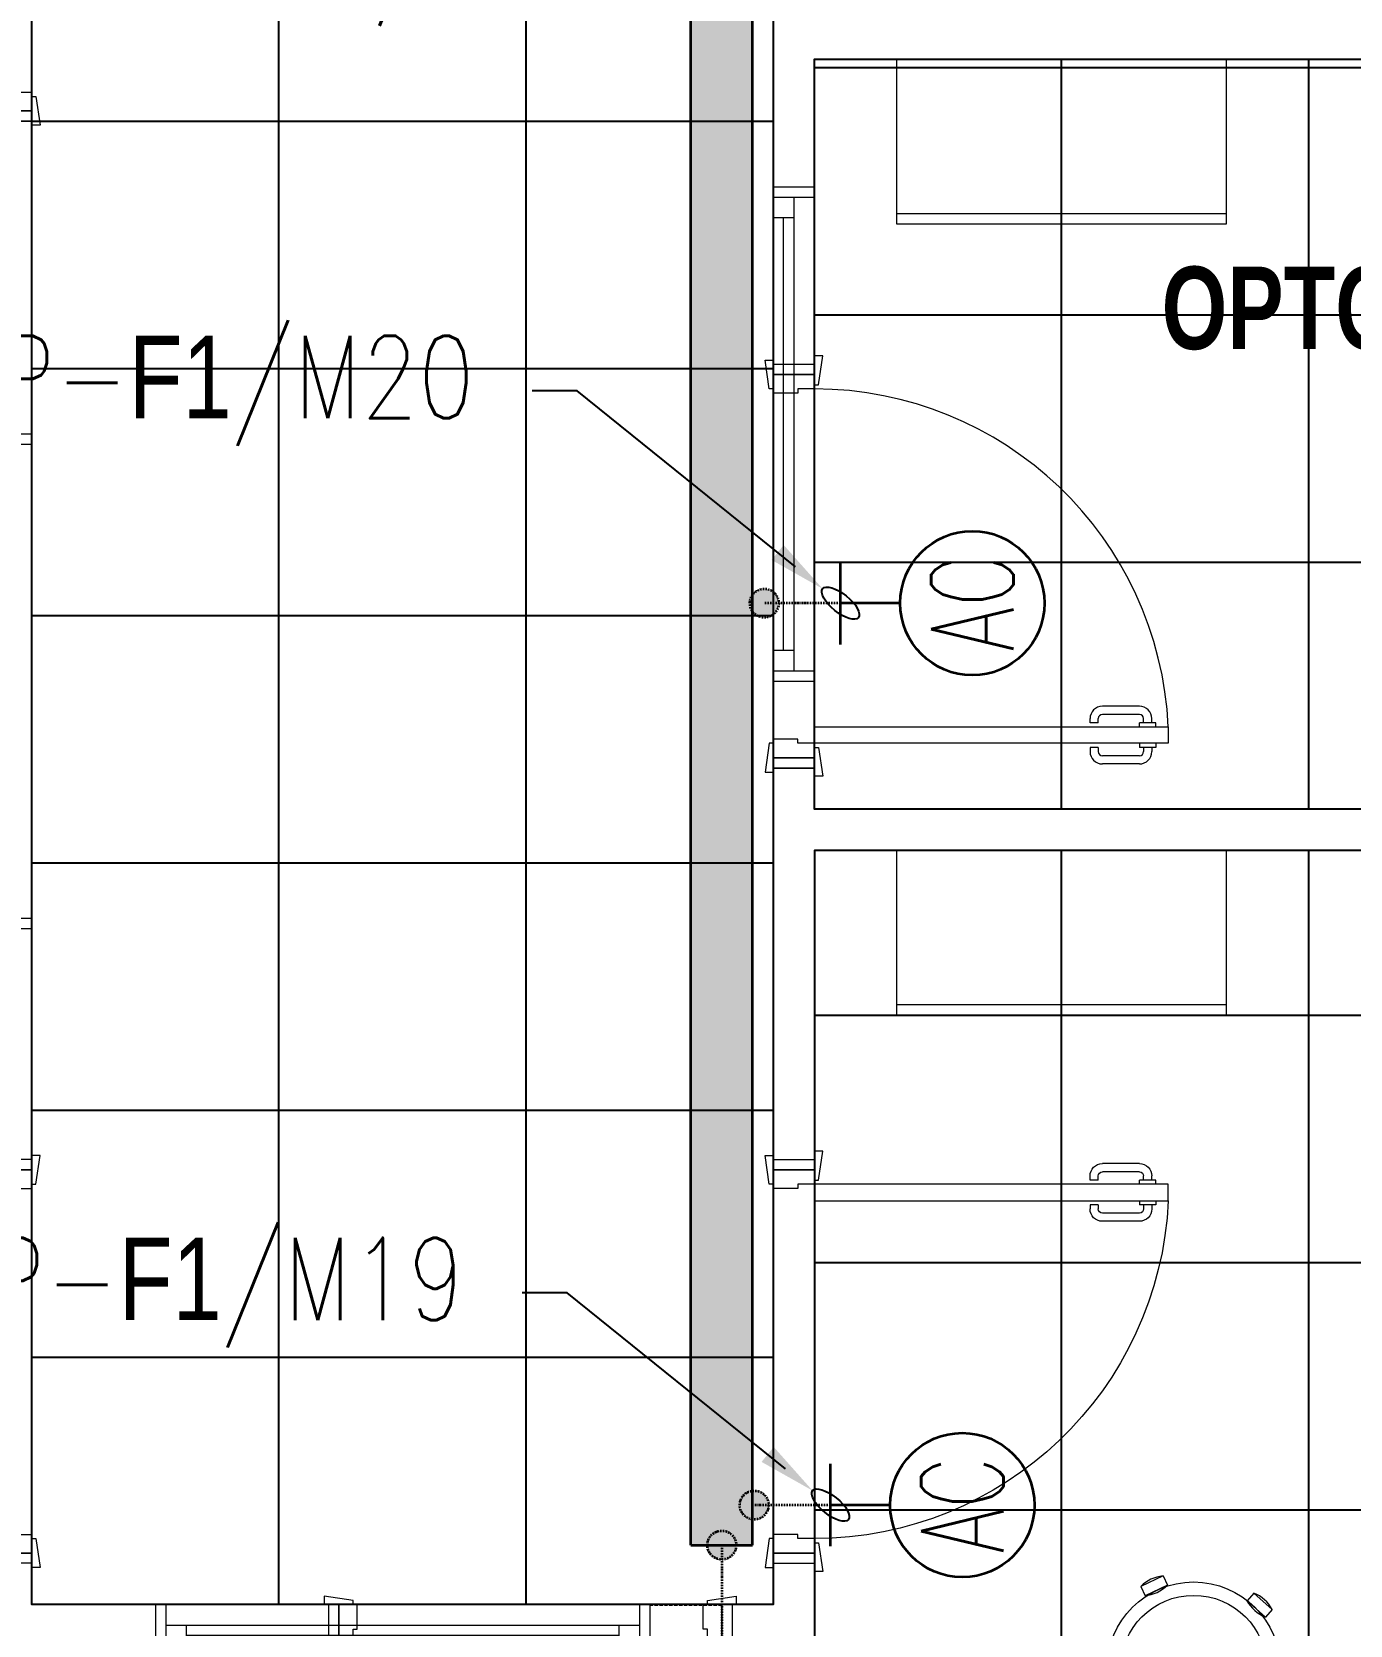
# Model space of a CAD drawing. Extents: x -178977 to 231842, y -29287 to 19916.
# Drawn here: x 14376 to 17577, y -10710 to -6843 of the extents above; entities that cross this region are included whole.
import ezdxf
from ezdxf import colors
from ezdxf.entities.mleader import LeaderData, LeaderLine
from ezdxf.enums import TextEntityAlignment as Align
from ezdxf.math import Vec2, Vec3

# ---------------------------------------------------------------- set-up
doc = ezdxf.new("R2010")
doc.units = 0
doc.header["$LTSCALE"] = 0.25
doc.linetypes.add('01-First Floor-FUR$0$HIDDEN2', pattern=[4.7625, 3.175, -1.5875])
doc.linetypes.add('DASHDOT', pattern=[25.4, 12.7, -6.35, 0, -6.35])
for name, color, linetype, lineweight in [('01-First Floor-FUR$0$72_EGR_BASE_TEXT', 252, 'Continuous', 5), ('01-First Floor-FUR$0$Aluminum', 251, 'Continuous', 5), ('01-First Floor-FUR$0$LOADING', 253, 'Continuous', 5), ('01-First Floor-FUR$0$Walls', 251, 'Continuous', 5), ('01-First Floor-FUR$0$Wooden Joinery', 251, 'Continuous', 5), ('E-LITE-CIRC', 6, 'Continuous', 25), ('E-LITE-CLNG-CNDT', 6, 'DASHDOT', 35), ('E-POWR-CIRC-NUMB', 6, 'Continuous', 25), ('E-POWR-CLNG-CNDT', 6, 'DASHDOT', 35), ('E-POWR-WALL @ 100', 4, 'Continuous', 35), ('T-CABL-TRAY', 60, 'Continuous', 35)]:
    doc.layers.add(name, color=color, linetype=linetype, lineweight=lineweight)
doc.layers.add('01-First Floor-FUR$0$FALSE CEILING', color=251, linetype='Continuous')
doc.layers.add('E-POWR-IDEN', color=101, linetype='Continuous')
doc.styles.add('01-First Floor-FUR$0$X3G_ENTITY_9EC9', font='swisscl.ttf', dxfattribs={"height": 0.2})
doc.styles.add('DC_SIMPLEX', font='SIMPLEX.shx', dxfattribs={"width": 0.7})

# ---------------------------------------------------------------- blocks, each defined once
blk = doc.blocks.new('01-First Floor-FUR$0$A$C72370EFE')
at = {"layer": '01-First Floor-FUR$0$Wooden Joinery'}
for p, q in [((-0.01, -0.03), (-0.01, -0.07)), ((0, -0.03), (-0.01, -0.03)), ((0.04, -0.03), (0.05, -0.03)), ((0.05, -0.03), (0.05, -0.07)), ((-0.05, -0.07), (-0.05, -0.16)), ((-0.03, -0.07), (-0.03, -0.16)), ((-0.01, -0.04), (-0.02, -0.04)), ((-0.01, -0.06), (-0.02, -0.06)), ((0, -0.07), (-0.01, -0.07)), ((0.04, -0.07), (0.05, -0.07)), ((0.05, -0.04), (0.06, -0.04)), ((0.05, -0.06), (0.06, -0.06)), ((0.07, -0.07), (0.07, -0.16)), ((0.09, -0.07), (0.09, -0.16)), ((-0.01, -0.17), (-0.02, -0.17)), ((-0.01, -0.19), (-0.02, -0.19)), ((-0.01, -0.17), (-0.01, -0.19)), ((0.05, -0.17), (0.06, -0.17)), ((0.05, -0.17), (0.05, -0.19)), ((0.05, -0.19), (0.06, -0.19))]:
    blk.add_line(p, q, dxfattribs=at)
for centre, radius, start, end in [((-0.02, -0.07), 0.03, 90, 180), ((-0.02, -0.07), 0.01, 90, 180), ((0.06, -0.07), 0.03, 0, 90), ((0.06, -0.07), 0.01, 0, 90), ((-0.02, -0.16), 0.03, 180, 270), ((-0.02, -0.16), 0.01, 180, 270), ((0.06, -0.16), 0.01, 270, 0), ((0.06, -0.16), 0.03, 270, 0)]:
    blk.add_arc(centre, radius, start, end, dxfattribs=at)
blk = doc.blocks.new('01-First Floor-FUR$0$A$C5DAD61B4')
at = {"layer": '01-First Floor-FUR$0$Wooden Joinery'}
for points in [[(80, 959.1), (80, 969.1), (10, 979.1), (10, 959.1)], [(940, 959.1), (940, 969.1), (1010, 979.1), (1010, 959.1)], [(70, 859.1), (70, 849.1), (0, 839.1), (0, 859.1)], [(120, 859.1), (120, 0), (80, 0), (80, 859.1)], [(950, 859.1), (950, 849.1), (1020, 839.1), (1020, 859.1)]]:
    blk.add_lwpolyline(points, close=True, dxfattribs=at)
for points in [[(45, 859.1), (45, 959.1), (20, 959.1), (20, 859.1), (45, 859.1)], [(45, 859.1), (80, 859.1), (80, 899.1), (90, 899.1), (90, 959.1), (45, 959.1), (45, 859.1)], [(975, 859.1), (940, 859.1), (940, 899.1), (930, 899.1), (930, 959.1), (975, 959.1), (975, 859.1)], [(975, 859.1), (975, 959.1), (1000, 959.1), (1000, 859.1), (975, 859.1)]]:
    blk.add_lwpolyline(points, dxfattribs=at)
blk.add_arc((80, 859.1), 860, 272.666, 0, dxfattribs=at)
at = {"layer": '01-First Floor-FUR$0$Wooden Joinery', "xscale": 999.9999999998854, "yscale": 999.9999999998854, "zscale": 999.9999999998854, "rotation": 180}
blk.add_blockref('01-First Floor-FUR$0$A$C72370EFE', (120, 0), dxfattribs=at)
blk = doc.blocks.new('01-First Floor-FUR$0$HF10037B-P')
at = {"layer": '01-First Floor-FUR$0$LOADING'}
for p, q in [((0.2459, 0.134), (0.1859, 0.134)), ((0.1859, 0.134), (0.1859, 0.109)), ((0.2459, 0.134), (0.2459, 0.109)), ((0.2459, 0.109), (0.1859, 0.109)), ((0, 0), (-0.0142, -0.0583)), ((0, 0), (0.0243, -0.0059)), ((0.0243, -0.0059), (0.01, -0.0642)), ((0.4071, -0.0094), (0.431, -0.0018)), ((0.4071, -0.0094), (0.4255, -0.0665)), ((0.431, -0.0018), (0.4493, -0.0589)), ((-0.0142, -0.0583), (0.01, -0.0642)), ((0.4069, -0.0417), (0.4165, -0.0387)), ((0.4255, -0.0665), (0.4493, -0.0589)), ((0.0524, -0.2725), (0.0674, -0.2525)), ((0.0674, -0.2525), (0.1154, -0.2885)), ((0.3125, -0.2897), (0.362, -0.2558)), ((0.3267, -0.268), (0.3323, -0.2763)), ((0.3761, -0.2764), (0.362, -0.2558)), ((0.0524, -0.2725), (0.1004, -0.3085)), ((0.1004, -0.3085), (0.1154, -0.2885)), ((0.3266, -0.3103), (0.3125, -0.2897)), ((0.3266, -0.3103), (0.3761, -0.2764))]:
    blk.add_line(p, q, dxfattribs=at)
for radius in [0.21, 0.1775]:
    blk.add_circle((0.2161, -0.1014), radius, dxfattribs=at)
for centre, radius, start, end in [((0.2159, 0.0465), 0.0925, 71.0754, 108.9246), ((0.2159, 0.1965), 0.0925, 251.0754, 288.9246), ((0.0779, -0.0499), 0.0925, 147.3419, 185.1912), ((-0.0678, -0.0143), 0.0925, 327.3419, 5.1912), ((0.4996, -0.0113), 0.0925, 178.8412, 216.6904), ((0.3568, -0.057), 0.0925, 358.8412, 36.6904), ((0.2161, -0.1014), 0.2, 303.6037, 17.3657), ((0.0389, -0.3404), 0.0925, 34.1875, 72.0368), ((0.3867, -0.3449), 0.0925, 105.5121, 143.3614), ((0.1289, -0.2205), 0.0925, 214.1875, 252.0368), ((0.3019, -0.2212), 0.0925, 285.5121, 323.3614)]:
    blk.add_arc(centre, radius, start, end, dxfattribs=at)
blk = doc.blocks.new('01-First Floor-FUR$0$GF21027-P')
at = {"layer": '01-First Floor-FUR$0$LOADING'}
for p, q in [((0.4, 0.4), (-0.4, 0.4)), ((-0.4, 0.4), (-0.4, 0)), ((0.4, 0), (0.4, 0.4)), ((-0.4, 0.025), (0.4, 0.025)), ((-0.4, 0), (0.4, 0))]:
    blk.add_line(p, q, dxfattribs=at)
blk = doc.blocks.new('01-First Floor-FUR$0$A$C37be4daf')
at = {"layer": '01-First Floor-FUR$0$Aluminum'}
for p, q in [((1416, 598.2), (216, 598.2)), ((241, 498.2), (241, 598.2)), ((291, 548.2), (291, 598.2)), ((1341, 548.2), (1341, 598.2)), ((1391, 498.2), (1391, 598.2)), ((1391, 548.2), (241, 548.2)), ((291, 573.2), (1341, 573.2)), ((1416, 498.2), (216, 498.2))]:
    blk.add_line(p, q, dxfattribs=at)
at = {"layer": '01-First Floor-FUR$0$Walls'}
for p, q in [((216, 498.2), (216, 598.2)), ((1416, 498.2), (1416, 598.2))]:
    blk.add_line(p, q, dxfattribs=at)
blk = doc.blocks.new('01-First Floor-FUR')
at = {"linetype": '01-First Floor-FUR$0$HIDDEN2', "ltscale": 10}
blk.add_line((15876, -10660), (16051, -10660), dxfattribs=at)
at = {"layer": '01-First Floor-FUR$0$FALSE CEILING', "linetype": 'Continuous'}
for p, q in [((14976, -10660), (14976, -2710)), ((15576, -10660), (15576, -2710)), ((16876, -8730), (16876, -6910)), ((17476, -8730), (17476, -6910)), ((16276, -6930), (20276, -6930)), ((14376, -7060), (16176, -7060)), ((16276, -7530), (20276, -7530)), ((14376, -7660), (16176, -7660)), ((16276, -8130), (20276, -8130)), ((14376, -8260), (16176, -8260)), ((16876, -12830), (16876, -8830)), ((17476, -12830), (17476, -8830)), ((14376, -8860), (16176, -8860)), ((16276, -9230), (20276, -9230)), ((14376, -9460), (16176, -9460)), ((16276, -9830), (20276, -9830)), ((14376, -10060), (16176, -10060)), ((16276, -10430), (20276, -10430))]:
    blk.add_line(p, q, dxfattribs=at)
at = {"layer": '01-First Floor-FUR$0$FALSE CEILING'}
for points in [[(14376, -2710), (16176, -2710), (16176, -10660), (14376, -10660)], [(20276, -8730), (16276, -8730), (16276, -6910), (20276, -6910)], [(16276, -12830), (20276, -12830), (20276, -8830), (16276, -8830)]]:
    blk.add_lwpolyline(points, close=True, dxfattribs=at)
at = {"layer": '01-First Floor-FUR$0$Walls'}
for p, q in [((16176, -7650), (16176, -5940)), ((16276, -6910), (16276, -7650)), ((20276, -6910), (16276, -6910)), ((14276, -7060), (14376, -7060)), ((14376, -7060), (14376, -9570)), ((16176, -7650), (16276, -7650)), ((16176, -8630), (16176, -9580)), ((16276, -8630), (16176, -8630)), ((16276, -8730), (16276, -8630)), ((20276, -8730), (16276, -8730)), ((16276, -9580), (16276, -8830)), ((20276, -8830), (16276, -8830)), ((16176, -9580), (16276, -9580)), ((14376, -10560), (14376, -10660)), ((16176, -10560), (16276, -10560)), ((16176, -10560), (16176, -10660)), ((16276, -10560), (16276, -12830)), ((14376, -10660), (15096, -10660)), ((15096, -10660), (15096, -10760)), ((16076, -10660), (16176, -10660)), ((16076, -10660), (16076, -10760))]:
    blk.add_line(p, q, dxfattribs=at)
for p, rotation in [((16774.2, -8636), 90), ((14874.2, -9236), 90), ((16092, -10161.8), 180)]:
    blk.add_blockref('01-First Floor-FUR$0$A$C37be4daf', p, dxfattribs=dict(rotation=rotation))
at = {"layer": '01-First Floor-FUR$0$LOADING', "color": 1, "xscale": -1000, "yscale": 1000, "zscale": 1000, "rotation": 359.9999999790885}
for p in [(16876, -7310, -0.1), (16876, -9230, -0.1)]:
    blk.add_blockref('01-First Floor-FUR$0$GF21027-P', p, dxfattribs=at)
at = {"layer": '01-First Floor-FUR$0$LOADING', "extrusion": (-2.79672e-08, 3.6788e-07, -1), "xscale": -1000.000000000001, "yscale": 1000.000000000001, "zscale": 999.999999999999, "rotation": 117.971696169471}
blk.add_blockref('01-First Floor-FUR$0$HF10037B-P', (-17387.6, -10672, 0.1), dxfattribs=at)
at = {"layer": '01-First Floor-FUR$0$Wooden Joinery', "xscale": -1}
for p, rotation in [((13416.9, -7080), 270.0000000000001), ((13416.9, -10580), 270.0000000000001), ((17135.1, -9560), 90)]:
    blk.add_blockref('01-First Floor-FUR$0$A$C5DAD61B4', p, dxfattribs=dict(at, rotation=rotation))
at = {"layer": '01-First Floor-FUR$0$Wooden Joinery', "rotation": 90.00000000000001}
blk.add_blockref('01-First Floor-FUR$0$A$C5DAD61B4', (17135.1, -8650), dxfattribs=at)
at = {"layer": '01-First Floor-FUR$0$Wooden Joinery', "xscale": -1}
blk.add_blockref('01-First Floor-FUR$0$A$C5DAD61B4', (16096, -11619.1), dxfattribs=at)
at = {"layer": '01-First Floor-FUR$0$72_EGR_BASE_TEXT', "insert": (18542.5, -7413.3, 0), "char_height": 200, "attachment_point": 2, "style": '01-First Floor-FUR$0$X3G_ENTITY_9EC9'}
blk.add_mtext('{\\fSwis721 LtCn BT|b1|i0|c0|p34;OPTOMETRY PREPARATION}', dxfattribs=at)
blk = doc.blocks.new('ARR0W')
at = {"color": 45}
blk.add_ellipse((0, 0), major_axis=(0.4, 0), ratio=0.4, dxfattribs=at)
at = {"color": 45, "ltscale": 0.5}
blk.add_solid([(-1.4, 0.167), (-0.4, 0), (-1.4, -0.167)], dxfattribs=at)
blk = doc.blocks.new('*U215')
at = {"lineweight": 0}
h = blk.add_hatch(dxfattribs=at)
h.set_pattern_fill('HEX', color=253, scale=8, angle=180, style=0)
h.set_pattern_definition([(180, (-21352.648, -3e-10), (6e-13, -43.99409), [25.4, -50.8]), (300, (-21352.648, -3e-10), (38.1, 21.997045), [25.4, -50.8]), (240, (-21378.048, -3e-10), (38.1, -21.997045), [25.4, -50.8])])
h.paths.add_polyline_path([(-9205.8, 150), (-9205.8, 0), (0, 0), (0, 150)])
at = {"color": 0}
for p, q in [((0, 150), (-9205.8, 150)), ((0, 0), (0, 150)), ((0, 0), (-9205.8, 0))]:
    blk.add_line(p, q, dxfattribs=at)
blk = doc.blocks.new('*U127')
for p, q in [((0, 1.45), (0, 0)), ((1, 0), (-1, 0))]:
    blk.add_line(p, q)
blk.add_circle((0, 3.2), 1.75)
at = {"layer": 'E-POWR-CIRC-NUMB', "style": 'DC_SIMPLEX', "width": 0.7, "flags": 8}
blk.add_attdef('CIRCUIT', (3.364, 5.671), '', height=2, rotation=360, dxfattribs=at)
at = {"layer": 'E-POWR-IDEN', "style": 'DC_SIMPLEX', "width": 0.7, "flags": 8}
blk.add_attdef('TYPE', text='', height=2, rotation=360, dxfattribs=at).set_placement((0, 3.2), align=Align.MIDDLE_CENTER)

msp = doc.modelspace()

# ---------------------------------------------------------------- hatches: boundary and pattern name
at = {"layer": 'E-POWR-CLNG-CNDT'}
h = msp.add_hatch(color=256, dxfattribs=at)
h.dxf.hatch_style = 1
h.paths.add_polyline_path([(16119.3, -8229.9, 1), (16189.3, -8229.9, 1)])
h = msp.add_hatch(color=256, dxfattribs=at)
h.dxf.hatch_style = 1
h.paths.add_polyline_path([(16094.7, -10418.7, 1), (16164.7, -10418.7, 1)])
h = msp.add_hatch(color=256, dxfattribs=at)
h.dxf.hatch_style = 1
h.paths.add_polyline_path([(16016, -10515.8, 1), (16086, -10515.8, 1)])

# ---------------------------------------------------------------- linework, layer by layer
at = {"layer": 'E-POWR-CLNG-CNDT', "elevation": -0.1}
for points in [[(16339.3, -8229.9), (16154.3, -8229.9)], [(16314.7, -10418.7), (16129.7, -10418.7)]]:
    msp.add_lwpolyline(points, dxfattribs=at)
at = {"layer": 'E-POWR-CLNG-CNDT'}
msp.add_lwpolyline([(16051, -10515.8), (16051, -12117.7, 0.136038), (16061.7, -12156.3), (16176, -12346.6)], format="xyb", dxfattribs=at)
for centre in [(16154.3, -8229.9, -0.1), (16129.7, -10418.7, -0.1), (16051, -10515.8)]:
    msp.add_circle(centre, 35, dxfattribs=at)

# ---------------------------------------------------------------- block references
at = {"layer": 'E-LITE-CLNG-CNDT'}
msp.add_blockref('01-First Floor-FUR', (0, 0), dxfattribs=at)
at = {"layer": 'E-POWR-WALL @ 100'}
ref = msp.add_blockref('*U127', (16339.3, -8229.9, -0.1), dxfattribs=dict(at, xscale=100, yscale=100, zscale=100, rotation=270))
ref.add_attrib('TYPE', 'AC', dxfattribs={"layer": 'E-POWR-IDEN', "height": 200, "rotation": 90, "style": 'DC_SIMPLEX', "width": 0.7, "flags": 8}).set_placement((16659.3, -8229.9, -0.1), align=Align.MIDDLE_CENTER)
ref = msp.add_blockref('*U127', (16315, -10418.7, -0.1), dxfattribs=dict(at, xscale=100, yscale=100, zscale=100, rotation=270))
ref.add_attrib('TYPE', 'AC', dxfattribs={"layer": 'E-POWR-IDEN', "height": 200, "rotation": 90, "style": 'DC_SIMPLEX', "width": 0.7, "flags": 8}).set_placement((16635, -10418.7, -0.1), align=Align.MIDDLE_CENTER)
at = {"layer": 'T-CABL-TRAY', "linetype": 'Continuous', "rotation": 270}
msp.add_blockref('*U215', (15976, -10515.8), dxfattribs=at)

# ---------------------------------------------------------------- leaders
at = {"layer": 'E-LITE-CIRC'}
ml = msp.add_multileader_mtext('Standard', dxfattribs=at)
ml.set_content('{\\Fdc_el_romans|c0;\\W0.8;TO\\Fromans|c0; \\Fsimplex|c0;PP-\\Fdc_el_romans|c0;F1\\Fsimplex|c0;/M21}', color=256, style='DC_SIMPLEX')
ml.set_leader_properties()
ml.set_arrow_properties(name='ARR0W')
ml.build(insert=Vec2(0, 0))
ml.multileader.update_dxf_attribs({"dogleg_length": 200, "arrow_head_size": 140, "scale": 100})
ctx = ml.context
ctx.base_point, ctx.scale, ctx.char_height, ctx.arrow_head_size, ctx.landing_gap_size, ctx.plane_origin, ctx.plane_x_axis, ctx.plane_y_axis = Vec3(13873.4, -6695.1, -0.1), 100, 200, 140, 140, Vec3(28719.4, -12413.1, -0.1), Vec3(1, 0.000001, 0), Vec3(-0.000001, 1, 0)
ctx.text_align_type = 2
notes = []
notes.append((ctx, [(1, (1, 1, 0), (16045, -6695.1, -0.1), (-1, -0.000001, 0), 108.8, [(0, [(16375.7, -6057.7, -0.1)], 0, [])])]))
ctx.mtext.insert, ctx.mtext.text_direction, ctx.mtext.rotation, ctx.mtext.alignment, ctx.mtext.flow_direction = Vec3(15796.2, -6561.8, -0.1), Vec3(1, 0.000001, 0), 0.000001, 3, 5
ml = msp.add_multileader_mtext('Standard', dxfattribs=at)
ml.set_content('{\\Fdc_el_romans|c0;\\W0.8;TO\\Fromans|c0; \\Fsimplex|c0;PP-\\Fdc_el_romans|c0;F1\\Fsimplex|c0;/M20}', color=256, style='DC_SIMPLEX')
ml.set_leader_properties()
ml.set_arrow_properties(name='ARR0W')
ml.build(insert=Vec2(0, 0))
ml.multileader.update_dxf_attribs({"dogleg_length": 200, "arrow_head_size": 140, "scale": 100})
ctx = ml.context
ctx.base_point, ctx.scale, ctx.char_height, ctx.arrow_head_size, ctx.landing_gap_size, ctx.plane_origin, ctx.plane_x_axis, ctx.plane_y_axis = Vec3(13459.5, -7714.4, -0.1), 100, 200, 140, 140, Vec3(28683, -14585.3, -0.1), Vec3(1, 0.000001, 0), Vec3(-0.000001, 1, 0)
ctx.text_align_type = 2
notes.append((ctx, [(1, (1, 1, 0), (15699.7, -7714.4, -0.1), (-1, -0.000001, 0), 108.8, [(0, [(16339.3, -8229.9, -0.1)], 0, [])])]))
ctx.mtext.insert, ctx.mtext.text_direction, ctx.mtext.rotation, ctx.mtext.alignment, ctx.mtext.flow_direction = Vec3(15450.9, -7581, -0.1), Vec3(1, 0.000001, 0), 0.000001, 3, 5
ml = msp.add_multileader_mtext('Standard', dxfattribs=at)
ml.set_content('{\\Fdc_el_romans|c0;\\W0.8;TO\\Fromans|c0; \\Fsimplex|c0;PP-\\Fdc_el_romans|c0;F1\\Fsimplex|c0;/M19}', color=256, style='DC_SIMPLEX')
ml.set_leader_properties()
ml.set_arrow_properties(name='ARR0W')
ml.build(insert=Vec2(0, 0))
ml.multileader.update_dxf_attribs({"dogleg_length": 200, "arrow_head_size": 140, "scale": 100})
ctx = ml.context
ctx.base_point, ctx.scale, ctx.char_height, ctx.arrow_head_size, ctx.landing_gap_size, ctx.plane_origin, ctx.plane_x_axis, ctx.plane_y_axis = Vec3(13473.2, -9903.2, -0.1), 100, 200, 140, 140, Vec3(28658.6, -16774.1, -0.1), Vec3(1, 0.000001, 0), Vec3(-0.000001, 1, 0)
ctx.text_align_type = 2
notes.append((ctx, [(1, (1, 1, 0), (15675.3, -9903.2, -0.1), (-1, -0.000001, 0), 108.8, [(0, [(16315, -10418.7, -0.1)], 0, [])])]))
ctx.mtext.insert, ctx.mtext.text_direction, ctx.mtext.rotation, ctx.mtext.alignment, ctx.mtext.flow_direction = Vec3(15426.6, -9769.8, -0.1), Vec3(1, 0.000001, 0), 0.000001, 3, 5
for ctx, leaders in notes:
    for number, flags, end, landing, length, lines in leaders:
        leader = LeaderData()
        leader.index, (leader.has_last_leader_line, leader.has_dogleg_vector, leader.attachment_direction) = number, flags
        leader.last_leader_point, leader.dogleg_vector, leader.dogleg_length = Vec3(end), Vec3(landing), length
        for number, points, colour, breaks in lines:
            line = LeaderLine()
            line.index, line.vertices, line.color, line.breaks = number, Vec3.list(points), colors.encode_raw_color(colour), breaks
            leader.lines.append(line)
        ctx.leaders.append(leader)

doc.saveas('drawing.dxf')
